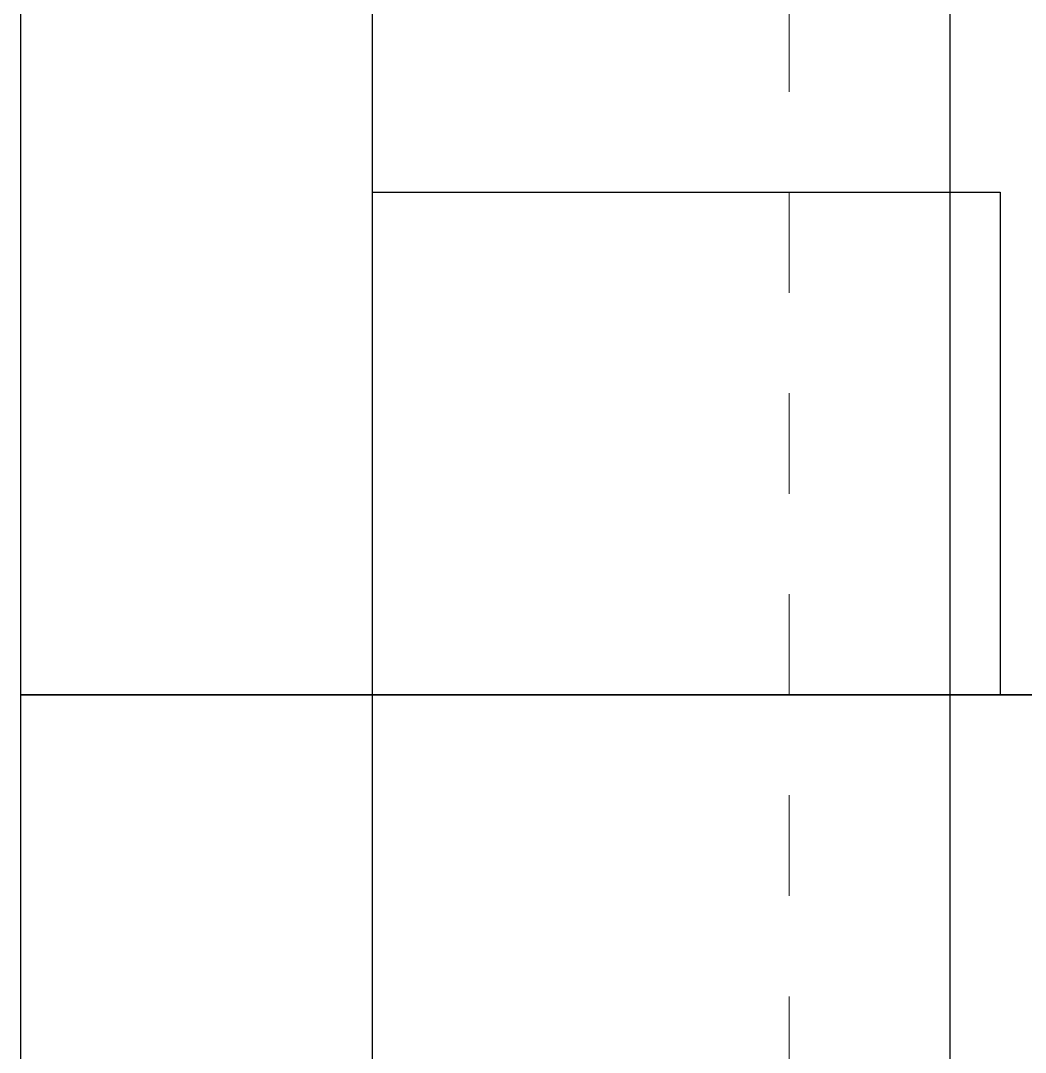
# Model space of a CAD drawing. Header units: inches. Extents: x -91.9 to -8.9, y 167.2 to 248.9.
# Drawn here: x -66.57 to -65.57, y 197.788 to 198.814 of the extents above; entities that cross this region are included whole.
import ezdxf

# ---------------------------------------------------------------- set-up
doc = ezdxf.new("R2010")
doc.units = ezdxf.units.IN
doc.header["$MEASUREMENT"] = 0
doc.linetypes.add('DASHED2', pattern=[0.375, 0.25, -0.125])
doc.linetypes.add('HIDDEN', pattern=[0.375, 0.25, -0.125])
doc.layers.add('A2 Hatch', color=8, linetype='Continuous', lineweight=9)

msp = doc.modelspace()

# ---------------------------------------------------------------- linework, layer by layer
at = {"color": 1}
for p, q in [((-66.2204, 210.6437), (-66.2204, 198.1437)), ((-65.6454, 210.6437), (-65.6454, 198.1437)), ((-66.5704, 210.1437), (-66.5704, 198.1437)), ((-66.2204, 198.6437), (-65.5954, 198.6437)), ((-66.2204, 198.6437), (-65.5954, 198.6437)), ((-66.2204, 198.6437), (-65.5954, 198.6437)), ((-66.2204, 198.6437), (-65.5954, 198.6437)), ((-66.2204, 198.6437), (-65.5954, 198.6437)), ((-66.2204, 198.6437), (-65.5954, 198.6437)), ((-66.2204, 198.6437), (-65.5954, 198.6437)), ((-66.2204, 198.6437), (-65.5954, 198.6437)), ((-66.2204, 198.6437), (-65.5954, 198.6437)), ((-66.2204, 198.6437), (-65.5954, 198.6437)), ((-66.2204, 198.6437), (-65.5954, 198.6437)), ((-66.2204, 198.6437), (-65.5954, 198.6437)), ((-66.2204, 198.6437), (-65.5954, 198.6437)), ((-66.2204, 198.6437), (-65.5954, 198.6437)), ((-66.2204, 198.6437), (-65.5954, 198.6437)), ((-66.2204, 198.6437), (-65.5954, 198.6437)), ((-66.2204, 198.6437), (-65.5954, 198.6437)), ((-66.2204, 198.6437), (-65.5954, 198.6437)), ((-66.2204, 198.6437), (-65.5954, 198.6437)), ((-66.2204, 198.6437), (-65.5954, 198.6437)), ((-66.2204, 198.6437), (-65.5954, 198.6437)), ((-66.2204, 198.6437), (-65.5954, 198.6437)), ((-66.2204, 198.6437), (-65.5954, 198.6437)), ((-66.2204, 198.6437), (-65.5954, 198.6437)), ((-66.2204, 198.6437), (-65.5954, 198.6437)), ((-66.2204, 198.6437), (-65.5954, 198.6437)), ((-66.2204, 198.6437), (-65.5954, 198.6437)), ((-66.2204, 198.6437), (-65.5954, 198.6437)), ((-66.2204, 198.6437), (-66.2204, 186.8734)), ((-66.2204, 198.6437), (-65.5954, 198.6437)), ((-66.2204, 198.6437), (-65.5954, 198.6437)), ((-66.2204, 198.6437), (-65.5954, 198.6437)), ((-66.2204, 198.6437), (-65.5954, 198.6437)), ((-66.2204, 198.6437), (-65.5954, 198.6437)), ((-66.2204, 198.6437), (-65.5954, 198.6437)), ((-66.2204, 198.6437), (-65.5954, 198.6437)), ((-66.2204, 198.6437), (-65.5954, 198.6437)), ((-66.2204, 198.6437), (-65.5954, 198.6437)), ((-66.2204, 198.6437), (-65.5954, 198.6437)), ((-66.2204, 198.6437), (-65.5954, 198.6437)), ((-66.2204, 198.6437), (-65.5954, 198.6437)), ((-66.2204, 198.6437), (-65.5954, 198.6437)), ((-66.2204, 198.6437), (-65.5954, 198.6437)), ((-66.2204, 198.6437), (-65.5954, 198.6437)), ((-66.2204, 198.6437), (-65.5954, 198.6437)), ((-66.2204, 198.6437), (-65.5954, 198.6437)), ((-66.2204, 198.6437), (-65.5954, 198.6437)), ((-66.2204, 198.6437), (-65.5954, 198.6437)), ((-66.2204, 198.6437), (-65.5954, 198.6437)), ((-66.2204, 198.6437), (-65.5954, 198.6437)), ((-66.2204, 198.6437), (-65.5954, 198.6437)), ((-66.2204, 198.6437), (-65.5954, 198.6437)), ((-66.2204, 198.6437), (-65.5954, 198.6437)), ((-66.2204, 198.6437), (-65.5954, 198.6437)), ((-66.2204, 198.6437), (-65.5954, 198.6437)), ((-66.2204, 198.6437), (-65.5954, 198.6437)), ((-66.2204, 198.6437), (-65.5954, 198.6437)), ((-66.2204, 198.6437), (-65.5954, 198.6437)), ((-66.2204, 198.6437), (-65.5954, 198.6437)), ((-66.2204, 198.6437), (-65.5954, 198.6437)), ((-66.2204, 198.6437), (-65.5954, 198.6437)), ((-66.2204, 198.6437), (-65.5954, 198.6437)), ((-66.2204, 198.6437), (-65.5954, 198.6437)), ((-66.2204, 198.6437), (-65.5954, 198.6437)), ((-66.2204, 198.6437), (-65.5954, 198.6437)), ((-65.6454, 198.6437), (-65.6454, 187.0684)), ((-65.5954, 198.6437), (-65.5954, 198.1437)), ((-65.5954, 198.6437), (-65.5954, 198.1437)), ((-65.5954, 198.6437), (-65.5954, 198.1437)), ((-65.5954, 198.6437), (-65.5954, 198.1437)), ((-65.5954, 198.6437), (-65.5954, 198.1437)), ((-65.5954, 198.6437), (-65.5954, 198.1437)), ((-65.5954, 198.6437), (-65.5954, 198.1437)), ((-65.5954, 198.6437), (-65.5954, 198.1437)), ((-65.5954, 198.6437), (-65.5954, 198.1437)), ((-65.5954, 198.6437), (-65.5954, 198.1437)), ((-65.5954, 198.6437), (-65.5954, 198.1437)), ((-65.5954, 198.6437), (-65.5954, 198.1437)), ((-65.5954, 198.6437), (-65.5954, 198.1437)), ((-65.5954, 198.6437), (-65.5954, 198.1437)), ((-65.5954, 198.6437), (-65.5954, 198.1437)), ((-65.5954, 198.6437), (-65.5954, 198.1437)), ((-65.5954, 198.6437), (-65.5954, 198.1437)), ((-65.5954, 198.6437), (-65.5954, 198.1437)), ((-65.5954, 198.6437), (-65.5954, 198.1437)), ((-65.5954, 198.6437), (-65.5954, 198.1437)), ((-65.5954, 198.6437), (-65.5954, 198.1437)), ((-65.5954, 198.6437), (-65.5954, 198.1437)), ((-65.5954, 198.6437), (-65.5954, 198.1437)), ((-65.5954, 198.6437), (-65.5954, 198.1437)), ((-65.5954, 198.6437), (-65.5954, 198.1437)), ((-65.5954, 198.6437), (-65.5954, 198.1437)), ((-65.5954, 198.6437), (-65.5954, 198.1437)), ((-65.5954, 198.6437), (-65.5954, 198.1437)), ((-65.5954, 198.6437), (-65.5954, 198.1437)), ((-65.5954, 198.6437), (-65.5954, 198.1437)), ((-65.5954, 198.6437), (-65.5954, 198.1437)), ((-65.5954, 198.6437), (-65.5954, 198.1437)), ((-65.5954, 198.6437), (-65.5954, 198.1437)), ((-65.5954, 198.6437), (-65.5954, 198.1437)), ((-65.5954, 198.6437), (-65.5954, 198.1437)), ((-65.5954, 198.6437), (-65.5954, 198.1437)), ((-65.5954, 198.6437), (-65.5954, 198.1437)), ((-65.5954, 198.6437), (-65.5954, 198.1437)), ((-65.5954, 198.6437), (-65.5954, 198.1437)), ((-65.5954, 198.6437), (-65.5954, 198.1437)), ((-65.5954, 198.6437), (-65.5954, 198.1437)), ((-65.5954, 198.6437), (-65.5954, 198.1437)), ((-65.5954, 198.6437), (-65.5954, 198.1437)), ((-65.5954, 198.6437), (-65.5954, 198.1437)), ((-65.5954, 198.6437), (-65.5954, 198.1437)), ((-65.5954, 198.6437), (-65.5954, 198.1437)), ((-65.5954, 198.6437), (-65.5954, 198.1437)), ((-65.5954, 198.6437), (-65.5954, 198.1437)), ((-65.5954, 198.6437), (-65.5954, 198.1437)), ((-65.5954, 198.6437), (-65.5954, 198.1437)), ((-65.5954, 198.6437), (-65.5954, 198.1437)), ((-65.5954, 198.6437), (-65.5954, 198.1437)), ((-65.5954, 198.6437), (-65.5954, 198.1437)), ((-65.5954, 198.6437), (-65.5954, 198.1437)), ((-65.5954, 198.6437), (-65.5954, 198.1437)), ((-65.5954, 198.6437), (-65.5954, 198.1437)), ((-65.5954, 198.6437), (-65.5954, 198.1437)), ((-65.5954, 198.6437), (-65.5954, 198.1437)), ((-65.5954, 198.6437), (-65.5954, 198.1437)), ((-65.5954, 198.6437), (-65.5954, 198.1437)), ((-65.5954, 198.6437), (-65.5954, 198.1437)), ((-65.5954, 198.6437), (-65.5954, 198.1437)), ((-65.5954, 198.6437), (-65.5954, 198.1437)), ((-65.5954, 198.6437), (-65.5954, 198.1437)), ((-66.5704, 198.1437), (-64.5704, 198.1437)), ((-66.5704, 198.1437), (-65.0204, 198.1437)), ((-66.5704, 198.1437), (-64.5704, 198.1437)), ((-66.5704, 198.1437), (-64.5704, 198.1437)), ((-66.5704, 198.1437), (-65.0204, 198.1437)), ((-66.5704, 198.1437), (-64.5704, 198.1437)), ((-66.5704, 198.1437), (-64.5704, 198.1437)), ((-66.5704, 198.1437), (-64.5704, 198.1437)), ((-66.5704, 198.1437), (-65.0204, 198.1437)), ((-66.5704, 198.1437), (-64.5704, 198.1437)), ((-66.5704, 198.1437), (-64.5704, 198.1437)), ((-66.5704, 198.1437), (-65.0204, 198.1437)), ((-66.5704, 198.1437), (-64.5704, 198.1437)), ((-66.5704, 198.1437), (-64.5704, 198.1437)), ((-66.5704, 198.1437), (-64.5704, 198.1437)), ((-66.5704, 198.1437), (-65.0204, 198.1437)), ((-66.5704, 198.1437), (-64.5704, 198.1437)), ((-66.5704, 198.1437), (-64.5704, 198.1437)), ((-66.5704, 198.1437), (-65.0204, 198.1437)), ((-66.5704, 198.1437), (-64.5704, 198.1437)), ((-66.5704, 198.1437), (-64.5704, 198.1437)), ((-66.5704, 198.1437), (-64.5704, 198.1437)), ((-66.5704, 198.1437), (-65.0204, 198.1437)), ((-66.5704, 198.1437), (-64.5704, 198.1437)), ((-66.5704, 198.1437), (-64.5704, 198.1437)), ((-66.5704, 198.1437), (-65.0204, 198.1437)), ((-66.5704, 198.1437), (-64.5704, 198.1437)), ((-66.5704, 198.1437), (-64.5704, 198.1437)), ((-66.5704, 198.1437), (-64.5704, 198.1437)), ((-66.5704, 198.1437), (-65.0204, 198.1437)), ((-66.5704, 198.1437), (-64.5704, 198.1437)), ((-66.5704, 198.1437), (-64.5704, 198.1437)), ((-66.5704, 198.1437), (-65.0204, 198.1437)), ((-66.5704, 198.1437), (-64.5704, 198.1437)), ((-66.5704, 198.1437), (-64.5704, 198.1437)), ((-66.5704, 198.1437), (-64.5704, 198.1437)), ((-66.5704, 198.1437), (-65.0204, 198.1437)), ((-66.5704, 198.1437), (-64.5704, 198.1437)), ((-66.5704, 198.1437), (-64.5704, 198.1437)), ((-66.5704, 198.1437), (-65.0204, 198.1437)), ((-66.5704, 198.1437), (-64.5704, 198.1437)), ((-66.5704, 198.1437), (-64.5704, 198.1437)), ((-66.5704, 198.1437), (-64.5704, 198.1437)), ((-66.5704, 198.1437), (-65.0204, 198.1437)), ((-66.5704, 198.1437), (-64.5704, 198.1437)), ((-66.5704, 198.1437), (-64.5704, 198.1437)), ((-66.5704, 198.1437), (-65.0204, 198.1437)), ((-66.5704, 198.1437), (-64.5704, 198.1437)), ((-66.5704, 198.1437), (-64.5704, 198.1437)), ((-66.5704, 198.1437), (-64.5704, 198.1437)), ((-66.5704, 198.1437), (-65.0204, 198.1437)), ((-66.5704, 198.1437), (-64.5704, 198.1437)), ((-66.5704, 198.1437), (-64.5704, 198.1437)), ((-66.5704, 198.1437), (-65.0204, 198.1437)), ((-66.5704, 198.1437), (-64.5704, 198.1437)), ((-66.5704, 198.1437), (-64.5704, 198.1437)), ((-66.5704, 198.1437), (-64.5704, 198.1437)), ((-66.5704, 198.1437), (-65.0204, 198.1437)), ((-66.5704, 198.1437), (-64.5704, 198.1437)), ((-66.5704, 198.1437), (-64.5704, 198.1437)), ((-66.5704, 198.1437), (-65.0204, 198.1437)), ((-66.5704, 198.1437), (-64.5704, 198.1437)), ((-66.5704, 198.1437), (-64.5704, 198.1437)), ((-66.5704, 198.1437), (-64.5704, 198.1437)), ((-66.5704, 198.1437), (-65.0204, 198.1437)), ((-66.5704, 198.1437), (-64.5704, 198.1437)), ((-66.5704, 198.1437), (-64.5704, 198.1437)), ((-66.5704, 198.1437), (-65.0204, 198.1437)), ((-66.5704, 198.1437), (-64.5704, 198.1437)), ((-66.5704, 198.1437), (-64.5704, 198.1437)), ((-66.5704, 198.1437), (-64.5704, 198.1437)), ((-66.5704, 198.1437), (-65.0204, 198.1437)), ((-66.5704, 198.1437), (-64.5704, 198.1437)), ((-66.5704, 198.1437), (-64.5704, 198.1437)), ((-66.5704, 198.1437), (-65.0204, 198.1437)), ((-66.5704, 198.1437), (-64.5704, 198.1437)), ((-66.5704, 198.1437), (-64.5704, 198.1437)), ((-66.5704, 198.1437), (-64.5704, 198.1437)), ((-66.5704, 198.1437), (-65.0204, 198.1437)), ((-66.5704, 198.1437), (-64.5704, 198.1437)), ((-66.5704, 198.1437), (-64.5704, 198.1437)), ((-66.5704, 198.1437), (-65.0204, 198.1437)), ((-66.5704, 198.1437), (-64.5704, 198.1437)), ((-66.5704, 198.1437), (-64.5704, 198.1437)), ((-66.5704, 198.1437), (-64.5704, 198.1437)), ((-66.5704, 198.1437), (-65.0204, 198.1437)), ((-66.5704, 198.1437), (-64.5704, 198.1437)), ((-66.5704, 198.1437), (-64.5704, 198.1437)), ((-66.5704, 198.1437), (-65.0204, 198.1437)), ((-66.5704, 198.1437), (-64.5704, 198.1437)), ((-66.5704, 198.1437), (-64.5704, 198.1437)), ((-66.5704, 198.1437), (-64.5704, 198.1437)), ((-66.5704, 198.1437), (-65.0204, 198.1437)), ((-66.5704, 198.1437), (-64.5704, 198.1437)), ((-66.5704, 198.1437), (-64.5704, 198.1437)), ((-66.5704, 198.1437), (-66.5704, 186.7547)), ((-66.5704, 198.1437), (-65.0204, 198.1437)), ((-66.5704, 198.1437), (-64.5704, 198.1437)), ((-66.5704, 198.1437), (-64.5704, 198.1437)), ((-66.5704, 198.1437), (-64.5704, 198.1437)), ((-66.5704, 198.1437), (-65.0204, 198.1437)), ((-66.5704, 198.1437), (-64.5704, 198.1437)), ((-66.5704, 198.1437), (-64.5704, 198.1437)), ((-66.5704, 198.1437), (-65.0204, 198.1437)), ((-66.5704, 198.1437), (-64.5704, 198.1437)), ((-66.5704, 198.1437), (-64.5704, 198.1437)), ((-66.5704, 198.1437), (-64.5704, 198.1437)), ((-66.5704, 198.1437), (-65.0204, 198.1437)), ((-66.5704, 198.1437), (-64.5704, 198.1437)), ((-66.5704, 198.1437), (-64.5704, 198.1437)), ((-66.5704, 198.1437), (-65.0204, 198.1437)), ((-66.5704, 198.1437), (-64.5704, 198.1437)), ((-66.5704, 198.1437), (-64.5704, 198.1437)), ((-66.5704, 198.1437), (-64.5704, 198.1437)), ((-66.5704, 198.1437), (-65.0204, 198.1437)), ((-66.5704, 198.1437), (-64.5704, 198.1437)), ((-66.5704, 198.1437), (-64.5704, 198.1437)), ((-66.5704, 198.1437), (-65.0204, 198.1437)), ((-66.5704, 198.1437), (-64.5704, 198.1437)), ((-66.5704, 198.1437), (-64.5704, 198.1437)), ((-66.5704, 198.1437), (-64.5704, 198.1437)), ((-66.5704, 198.1437), (-65.0204, 198.1437)), ((-66.5704, 198.1437), (-64.5704, 198.1437)), ((-66.5704, 198.1437), (-64.5704, 198.1437)), ((-66.5704, 198.1437), (-65.0204, 198.1437)), ((-66.5704, 198.1437), (-64.5704, 198.1437)), ((-66.5704, 198.1437), (-64.5704, 198.1437)), ((-66.5704, 198.1437), (-64.5704, 198.1437)), ((-66.5704, 198.1437), (-65.0204, 198.1437)), ((-66.5704, 198.1437), (-64.5704, 198.1437)), ((-66.5704, 198.1437), (-64.5704, 198.1437)), ((-66.5704, 198.1437), (-65.0204, 198.1437)), ((-66.5704, 198.1437), (-64.5704, 198.1437)), ((-66.5704, 198.1437), (-64.5704, 198.1437)), ((-66.5704, 198.1437), (-64.5704, 198.1437)), ((-66.5704, 198.1437), (-65.0204, 198.1437)), ((-66.5704, 198.1437), (-64.5704, 198.1437)), ((-66.5704, 198.1437), (-64.5704, 198.1437)), ((-66.5704, 198.1437), (-65.0204, 198.1437)), ((-66.5704, 198.1437), (-64.5704, 198.1437)), ((-66.5704, 198.1437), (-64.5704, 198.1437)), ((-66.5704, 198.1437), (-64.5704, 198.1437)), ((-66.5704, 198.1437), (-65.0204, 198.1437)), ((-66.5704, 198.1437), (-64.5704, 198.1437)), ((-66.5704, 198.1437), (-64.5704, 198.1437)), ((-66.5704, 198.1437), (-65.0204, 198.1437)), ((-66.5704, 198.1437), (-64.5704, 198.1437)), ((-66.5704, 198.1437), (-64.5704, 198.1437)), ((-66.5704, 198.1437), (-64.5704, 198.1437)), ((-66.5704, 198.1437), (-65.0204, 198.1437)), ((-66.5704, 198.1437), (-64.5704, 198.1437)), ((-66.5704, 198.1437), (-64.5704, 198.1437)), ((-66.5704, 198.1437), (-65.0204, 198.1437)), ((-66.5704, 198.1437), (-64.5704, 198.1437)), ((-66.5704, 198.1437), (-64.5704, 198.1437)), ((-66.5704, 198.1437), (-64.5704, 198.1437)), ((-66.5704, 198.1437), (-65.0204, 198.1437)), ((-66.5704, 198.1437), (-64.5704, 198.1437)), ((-66.5704, 198.1437), (-64.5704, 198.1437)), ((-66.5704, 198.1437), (-65.0204, 198.1437)), ((-66.5704, 198.1437), (-64.5704, 198.1437)), ((-66.5704, 198.1437), (-64.5704, 198.1437)), ((-66.5704, 198.1437), (-64.5704, 198.1437)), ((-66.5704, 198.1437), (-65.0204, 198.1437)), ((-66.5704, 198.1437), (-64.5704, 198.1437)), ((-66.5704, 198.1437), (-64.5704, 198.1437)), ((-66.5704, 198.1437), (-65.0204, 198.1437)), ((-66.5704, 198.1437), (-64.5704, 198.1437)), ((-66.5704, 198.1437), (-64.5704, 198.1437)), ((-66.5704, 198.1437), (-64.5704, 198.1437)), ((-66.5704, 198.1437), (-65.0204, 198.1437)), ((-66.5704, 198.1437), (-64.5704, 198.1437)), ((-66.5704, 198.1437), (-64.5704, 198.1437)), ((-66.5704, 198.1437), (-65.0204, 198.1437)), ((-66.5704, 198.1437), (-64.5704, 198.1437)), ((-66.5704, 198.1437), (-64.5704, 198.1437)), ((-66.5704, 198.1437), (-64.5704, 198.1437)), ((-66.5704, 198.1437), (-65.0204, 198.1437)), ((-66.5704, 198.1437), (-64.5704, 198.1437)), ((-66.5704, 198.1437), (-64.5704, 198.1437)), ((-66.5704, 198.1437), (-65.0204, 198.1437)), ((-66.5704, 198.1437), (-64.5704, 198.1437)), ((-66.5704, 198.1437), (-64.5704, 198.1437)), ((-66.5704, 198.1437), (-64.5704, 198.1437)), ((-66.5704, 198.1437), (-65.0204, 198.1437)), ((-66.5704, 198.1437), (-64.5704, 198.1437)), ((-66.5704, 198.1437), (-64.5704, 198.1437)), ((-66.5704, 198.1437), (-65.0204, 198.1437)), ((-66.5704, 198.1437), (-64.5704, 198.1437)), ((-66.5704, 198.1437), (-64.5704, 198.1437)), ((-66.5704, 198.1437), (-64.5704, 198.1437)), ((-66.5704, 198.1437), (-65.0204, 198.1437)), ((-66.5704, 198.1437), (-64.5704, 198.1437)), ((-66.5704, 198.1437), (-64.5704, 198.1437)), ((-66.5704, 198.1437), (-65.0204, 198.1437)), ((-66.5704, 198.1437), (-64.5704, 198.1437)), ((-66.5704, 198.1437), (-64.5704, 198.1437)), ((-66.5704, 198.1437), (-64.5704, 198.1437)), ((-66.5704, 198.1437), (-65.0204, 198.1437)), ((-66.5704, 198.1437), (-64.5704, 198.1437)), ((-66.5704, 198.1437), (-64.5704, 198.1437)), ((-66.5704, 198.1437), (-65.0204, 198.1437)), ((-66.5704, 198.1437), (-64.5704, 198.1437)), ((-66.5704, 198.1437), (-64.5704, 198.1437)), ((-66.5704, 198.1437), (-64.5704, 198.1437)), ((-66.5704, 198.1437), (-65.0204, 198.1437)), ((-66.5704, 198.1437), (-64.5704, 198.1437)), ((-66.5704, 198.1437), (-64.5704, 198.1437)), ((-66.5704, 198.1437), (-65.0204, 198.1437)), ((-66.5704, 198.1437), (-64.5704, 198.1437)), ((-66.5704, 198.1437), (-64.5704, 198.1437)), ((-66.5704, 198.1437), (-64.5704, 198.1437)), ((-66.5704, 198.1437), (-65.0204, 198.1437)), ((-66.5704, 198.1437), (-64.5704, 198.1437)), ((-66.5704, 198.1437), (-64.5704, 198.1437)), ((-66.5704, 198.1437), (-65.0204, 198.1437)), ((-66.5704, 198.1437), (-64.5704, 198.1437)), ((-66.5704, 198.1437), (-64.5704, 198.1437)), ((-66.5704, 198.1437), (-64.5704, 198.1437)), ((-66.5704, 198.1437), (-65.0204, 198.1437)), ((-66.5704, 198.1437), (-64.5704, 198.1437)), ((-66.5704, 198.1437), (-64.5704, 198.1437)), ((-66.5704, 198.1437), (-65.0204, 198.1437)), ((-66.5704, 198.1437), (-64.5704, 198.1437)), ((-66.5704, 198.1437), (-64.5704, 198.1437)), ((-65.1454, 198.1437), (-65.6454, 198.1437)), ((-65.1454, 198.1437), (-65.6454, 198.1437)), ((-65.1454, 198.1437), (-65.6454, 198.1437)), ((-65.1454, 198.1437), (-65.6454, 198.1437)), ((-65.1454, 198.1437), (-65.6454, 198.1437)), ((-65.1454, 198.1437), (-65.6454, 198.1437)), ((-65.1454, 198.1437), (-65.6454, 198.1437)), ((-65.1454, 198.1437), (-65.6454, 198.1437)), ((-65.1454, 198.1437), (-65.6454, 198.1437)), ((-65.1454, 198.1437), (-65.6454, 198.1437)), ((-65.1454, 198.1437), (-65.6454, 198.1437)), ((-65.1454, 198.1437), (-65.6454, 198.1437)), ((-65.1454, 198.1437), (-65.6454, 198.1437)), ((-65.1454, 198.1437), (-65.6454, 198.1437)), ((-65.1454, 198.1437), (-65.6454, 198.1437)), ((-65.1454, 198.1437), (-65.6454, 198.1437)), ((-65.1454, 198.1437), (-65.6454, 198.1437)), ((-65.1454, 198.1437), (-65.6454, 198.1437)), ((-65.1454, 198.1437), (-65.6454, 198.1437)), ((-65.1454, 198.1437), (-65.6454, 198.1437)), ((-65.1454, 198.1437), (-65.6454, 198.1437)), ((-65.1454, 198.1437), (-65.6454, 198.1437)), ((-65.1454, 198.1437), (-65.6454, 198.1437)), ((-65.1454, 198.1437), (-65.6454, 198.1437)), ((-65.1454, 198.1437), (-65.6454, 198.1437)), ((-65.1454, 198.1437), (-65.6454, 198.1437)), ((-65.1454, 198.1437), (-65.6454, 198.1437)), ((-65.1454, 198.1437), (-65.6454, 198.1437)), ((-65.1454, 198.1437), (-65.6454, 198.1437)), ((-65.1454, 198.1437), (-65.6454, 198.1437)), ((-65.1454, 198.1437), (-65.6454, 198.1437)), ((-65.1454, 198.1437), (-65.6454, 198.1437)), ((-65.1454, 198.1437), (-65.6454, 198.1437)), ((-65.1454, 198.1437), (-65.6454, 198.1437)), ((-65.1454, 198.1437), (-65.6454, 198.1437)), ((-65.1454, 198.1437), (-65.6454, 198.1437)), ((-65.1454, 198.1437), (-65.6454, 198.1437)), ((-65.1454, 198.1437), (-65.6454, 198.1437)), ((-65.1454, 198.1437), (-65.6454, 198.1437)), ((-65.1454, 198.1437), (-65.6454, 198.1437)), ((-65.1454, 198.1437), (-65.6454, 198.1437)), ((-65.1454, 198.1437), (-65.6454, 198.1437)), ((-65.1454, 198.1437), (-65.6454, 198.1437)), ((-65.1454, 198.1437), (-65.6454, 198.1437)), ((-65.1454, 198.1437), (-65.6454, 198.1437)), ((-65.1454, 198.1437), (-65.6454, 198.1437)), ((-65.1454, 198.1437), (-65.6454, 198.1437)), ((-65.1454, 198.1437), (-65.6454, 198.1437)), ((-65.1454, 198.1437), (-65.6454, 198.1437)), ((-65.1454, 198.1437), (-65.6454, 198.1437)), ((-65.1454, 198.1437), (-65.6454, 198.1437)), ((-65.1454, 198.1437), (-65.6454, 198.1437)), ((-65.1454, 198.1437), (-65.6454, 198.1437)), ((-65.1454, 198.1437), (-65.6454, 198.1437)), ((-65.1454, 198.1437), (-65.6454, 198.1437)), ((-65.1454, 198.1437), (-65.6454, 198.1437)), ((-65.1454, 198.1437), (-65.6454, 198.1437)), ((-65.1454, 198.1437), (-65.6454, 198.1437)), ((-65.1454, 198.1437), (-65.6454, 198.1437)), ((-65.1454, 198.1437), (-65.6454, 198.1437)), ((-65.1454, 198.1437), (-65.6454, 198.1437)), ((-65.1454, 198.1437), (-65.6454, 198.1437)), ((-65.1454, 198.1437), (-65.6454, 198.1437)), ((-65.1454, 198.1437), (-65.6454, 198.1437))]:
    msp.add_line(p, q, dxfattribs=at)
at = {"color": 1, "linetype": 'HIDDEN', "ltscale": 0.02}
for p, q in [((-66.2204, 198.6437), (-65.5954, 198.6437)), ((-66.2204, 198.6437), (-65.5954, 198.6437)), ((-66.2204, 198.6437), (-65.5954, 198.6437)), ((-66.2204, 198.6437), (-65.5954, 198.6437)), ((-66.2204, 198.6437), (-65.5954, 198.6437)), ((-66.2204, 198.6437), (-65.5954, 198.6437)), ((-66.2204, 198.6437), (-65.5954, 198.6437)), ((-66.2204, 198.6437), (-65.5954, 198.6437)), ((-66.2204, 198.6437), (-65.5954, 198.6437)), ((-66.2204, 198.6437), (-65.5954, 198.6437)), ((-66.2204, 198.6437), (-65.5954, 198.6437)), ((-66.2204, 198.6437), (-65.5954, 198.6437)), ((-66.2204, 198.6437), (-65.5954, 198.6437)), ((-66.2204, 198.6437), (-65.5954, 198.6437)), ((-66.2204, 198.6437), (-65.5954, 198.6437)), ((-66.2204, 198.6437), (-65.5954, 198.6437)), ((-66.2204, 198.6437), (-65.5954, 198.6437)), ((-66.2204, 198.6437), (-65.5954, 198.6437)), ((-66.2204, 198.6437), (-65.5954, 198.6437)), ((-66.2204, 198.6437), (-65.5954, 198.6437)), ((-66.2204, 198.6437), (-65.5954, 198.6437)), ((-66.2204, 198.6437), (-65.5954, 198.6437)), ((-66.2204, 198.6437), (-65.5954, 198.6437)), ((-66.2204, 198.6437), (-65.5954, 198.6437)), ((-66.2204, 198.6437), (-65.5954, 198.6437)), ((-66.2204, 198.6437), (-65.5954, 198.6437)), ((-66.2204, 198.6437), (-65.5954, 198.6437)), ((-66.2204, 198.6437), (-65.5954, 198.6437)), ((-66.2204, 198.6437), (-65.5954, 198.6437)), ((-66.2204, 198.6437), (-65.5954, 198.6437)), ((-66.2204, 198.6437), (-65.5954, 198.6437)), ((-66.2204, 198.6437), (-65.5954, 198.6437)), ((-66.2204, 198.6437), (-65.5954, 198.6437)), ((-66.2204, 198.6437), (-65.5954, 198.6437)), ((-66.2204, 198.6437), (-65.5954, 198.6437)), ((-66.2204, 198.6437), (-65.5954, 198.6437)), ((-66.2204, 198.6437), (-65.5954, 198.6437)), ((-66.2204, 198.6437), (-65.5954, 198.6437)), ((-66.2204, 198.6437), (-65.5954, 198.6437)), ((-66.2204, 198.6437), (-65.5954, 198.6437)), ((-66.2204, 198.6437), (-65.5954, 198.6437)), ((-66.2204, 198.6437), (-65.5954, 198.6437)), ((-66.2204, 198.6437), (-65.5954, 198.6437)), ((-66.2204, 198.6437), (-65.5954, 198.6437)), ((-66.2204, 198.6437), (-65.5954, 198.6437)), ((-66.2204, 198.6437), (-65.5954, 198.6437)), ((-66.2204, 198.6437), (-65.5954, 198.6437)), ((-66.2204, 198.6437), (-65.5954, 198.6437)), ((-66.2204, 198.6437), (-65.5954, 198.6437)), ((-66.2204, 198.6437), (-65.5954, 198.6437)), ((-66.2204, 198.6437), (-65.5954, 198.6437)), ((-66.2204, 198.6437), (-65.5954, 198.6437)), ((-66.2204, 198.6437), (-65.5954, 198.6437)), ((-66.2204, 198.6437), (-65.5954, 198.6437)), ((-66.2204, 198.6437), (-65.5954, 198.6437)), ((-66.2204, 198.6437), (-65.5954, 198.6437)), ((-66.2204, 198.6437), (-65.5954, 198.6437)), ((-66.2204, 198.6437), (-65.5954, 198.6437)), ((-66.2204, 198.6437), (-65.5954, 198.6437)), ((-66.2204, 198.6437), (-65.5954, 198.6437)), ((-66.2204, 198.6437), (-65.5954, 198.6437)), ((-66.2204, 198.6437), (-65.5954, 198.6437)), ((-66.2204, 198.6437), (-65.5954, 198.6437)), ((-66.2204, 198.6437), (-65.5954, 198.6437)), ((-66.2204, 198.6437), (-65.5954, 198.6437)), ((-66.2204, 198.6437), (-65.5954, 198.6437)), ((-66.2204, 198.6437), (-65.5954, 198.6437)), ((-66.2204, 198.6437), (-65.5954, 198.6437)), ((-66.2204, 198.6437), (-65.5954, 198.6437)), ((-66.2204, 198.6437), (-65.5954, 198.6437)), ((-66.2204, 198.6437), (-65.5954, 198.6437)), ((-66.2204, 198.6437), (-65.5954, 198.6437)), ((-66.2204, 198.6437), (-65.5954, 198.6437)), ((-66.2204, 198.6437), (-65.5954, 198.6437)), ((-66.2204, 198.6437), (-65.5954, 198.6437)), ((-66.2204, 198.6437), (-65.5954, 198.6437)), ((-66.2204, 198.6437), (-65.5954, 198.6437)), ((-66.2204, 198.6437), (-65.5954, 198.6437)), ((-66.2204, 198.6437), (-65.5954, 198.6437)), ((-66.2204, 198.6437), (-65.5954, 198.6437)), ((-66.2204, 198.6437), (-65.5954, 198.6437)), ((-66.2204, 198.6437), (-65.5954, 198.6437)), ((-66.2204, 198.6437), (-65.5954, 198.6437)), ((-66.2204, 198.6437), (-65.5954, 198.6437)), ((-66.2204, 198.6437), (-65.5954, 198.6437)), ((-66.2204, 198.6437), (-65.5954, 198.6437)), ((-66.2204, 198.6437), (-65.5954, 198.6437)), ((-66.2204, 198.6437), (-65.5954, 198.6437)), ((-66.2204, 198.6437), (-65.5954, 198.6437)), ((-66.2204, 198.6437), (-65.5954, 198.6437)), ((-66.2204, 198.6437), (-65.5954, 198.6437)), ((-66.2204, 198.6437), (-65.5954, 198.6437)), ((-66.2204, 198.6437), (-65.5954, 198.6437)), ((-66.2204, 198.6437), (-65.5954, 198.6437)), ((-66.2204, 198.6437), (-65.5954, 198.6437)), ((-66.2204, 198.6437), (-65.5954, 198.6437)), ((-66.2204, 198.6437), (-65.5954, 198.6437)), ((-66.2204, 198.6437), (-65.5954, 198.6437)), ((-66.2204, 198.6437), (-65.5954, 198.6437)), ((-66.2204, 198.6437), (-65.5954, 198.6437)), ((-66.2204, 198.6437), (-65.5954, 198.6437)), ((-66.2204, 198.6437), (-65.5954, 198.6437)), ((-66.2204, 198.6437), (-65.5954, 198.6437)), ((-66.2204, 198.6437), (-65.5954, 198.6437)), ((-66.2204, 198.6437), (-65.5954, 198.6437)), ((-66.2204, 198.6437), (-65.5954, 198.6437)), ((-66.2204, 198.6437), (-65.5954, 198.6437)), ((-66.2204, 198.6437), (-65.5954, 198.6437)), ((-66.2204, 198.6437), (-65.5954, 198.6437)), ((-66.2204, 198.6437), (-65.5954, 198.6437)), ((-66.2204, 198.6437), (-65.5954, 198.6437)), ((-66.2204, 198.6437), (-65.5954, 198.6437)), ((-66.2204, 198.6437), (-65.5954, 198.6437)), ((-66.2204, 198.6437), (-65.5954, 198.6437)), ((-66.2204, 198.6437), (-65.5954, 198.6437)), ((-66.2204, 198.6437), (-65.5954, 198.6437)), ((-66.2204, 198.6437), (-65.5954, 198.6437)), ((-66.2204, 198.6437), (-65.5954, 198.6437)), ((-66.2204, 198.6437), (-65.5954, 198.6437)), ((-66.2204, 198.6437), (-65.5954, 198.6437)), ((-66.2204, 198.6437), (-65.5954, 198.6437)), ((-66.2204, 198.6437), (-65.5954, 198.6437)), ((-66.2204, 198.6437), (-65.5954, 198.6437)), ((-66.2204, 198.6437), (-65.5954, 198.6437)), ((-66.2204, 198.6437), (-65.5954, 198.6437)), ((-66.2204, 198.6437), (-65.5954, 198.6437)), ((-66.2204, 198.6437), (-65.5954, 198.6437)), ((-66.2204, 198.6437), (-65.5954, 198.6437)), ((-66.2204, 198.6437), (-65.5954, 198.6437)), ((-66.2204, 198.6437), (-65.5954, 198.6437)), ((-66.2204, 198.6437), (-65.5954, 198.6437)), ((-66.2204, 198.6437), (-65.5954, 198.6437)), ((-66.2204, 198.6437), (-65.5954, 198.6437)), ((-66.2204, 198.6437), (-65.5954, 198.6437)), ((-66.2204, 198.6437), (-65.5954, 198.6437)), ((-66.2204, 198.6437), (-65.5954, 198.6437)), ((-66.2204, 198.6437), (-65.5954, 198.6437)), ((-66.2204, 198.6437), (-65.5954, 198.6437)), ((-66.2204, 198.6437), (-65.5954, 198.6437)), ((-66.2204, 198.6437), (-65.5954, 198.6437)), ((-66.2204, 198.6437), (-65.5954, 198.6437)), ((-66.2204, 198.6437), (-65.5954, 198.6437)), ((-66.2204, 198.6437), (-65.5954, 198.6437)), ((-66.2204, 198.6437), (-65.5954, 198.6437)), ((-66.2204, 198.6437), (-65.5954, 198.6437)), ((-66.2204, 198.6437), (-65.5954, 198.6437)), ((-66.2204, 198.6437), (-65.5954, 198.6437)), ((-66.2204, 198.6437), (-65.5954, 198.6437)), ((-66.2204, 198.6437), (-65.5954, 198.6437)), ((-66.2204, 198.6437), (-65.5954, 198.6437)), ((-66.2204, 198.6437), (-65.5954, 198.6437)), ((-66.2204, 198.6437), (-65.5954, 198.6437)), ((-66.2204, 198.6437), (-65.5954, 198.6437)), ((-66.2204, 198.6437), (-65.5954, 198.6437)), ((-66.2204, 198.6437), (-65.5954, 198.6437)), ((-66.2204, 198.6437), (-65.5954, 198.6437)), ((-66.2204, 198.6437), (-65.5954, 198.6437)), ((-66.2204, 198.6437), (-65.5954, 198.6437)), ((-66.2204, 198.6437), (-65.5954, 198.6437)), ((-66.2204, 198.6437), (-65.5954, 198.6437)), ((-65.5954, 198.6437), (-65.5954, 198.1437)), ((-65.5954, 198.6437), (-65.5954, 198.1437)), ((-65.5954, 198.6437), (-65.5954, 198.1437)), ((-65.5954, 198.6437), (-65.5954, 198.1437)), ((-65.5954, 198.6437), (-65.5954, 198.1437)), ((-65.5954, 198.6437), (-65.5954, 198.1437)), ((-65.5954, 198.6437), (-65.5954, 198.1437)), ((-65.5954, 198.6437), (-65.5954, 198.1437)), ((-65.5954, 198.6437), (-65.5954, 198.1437)), ((-65.5954, 198.6437), (-65.5954, 198.1437)), ((-65.5954, 198.6437), (-65.5954, 198.1437)), ((-65.5954, 198.6437), (-65.5954, 198.1437)), ((-65.5954, 198.6437), (-65.5954, 198.1437)), ((-65.5954, 198.6437), (-65.5954, 198.1437)), ((-65.5954, 198.6437), (-65.5954, 198.1437)), ((-65.5954, 198.6437), (-65.5954, 198.1437)), ((-65.5954, 198.6437), (-65.5954, 198.1437)), ((-65.5954, 198.6437), (-65.5954, 198.1437)), ((-65.5954, 198.6437), (-65.5954, 198.1437)), ((-65.5954, 198.6437), (-65.5954, 198.1437)), ((-65.5954, 198.6437), (-65.5954, 198.1437)), ((-65.5954, 198.6437), (-65.5954, 198.1437)), ((-65.5954, 198.6437), (-65.5954, 198.1437)), ((-65.5954, 198.6437), (-65.5954, 198.1437)), ((-65.5954, 198.6437), (-65.5954, 198.1437)), ((-65.5954, 198.6437), (-65.5954, 198.1437)), ((-65.5954, 198.6437), (-65.5954, 198.1437)), ((-65.5954, 198.6437), (-65.5954, 198.1437)), ((-65.5954, 198.6437), (-65.5954, 198.1437)), ((-65.5954, 198.6437), (-65.5954, 198.1437)), ((-65.5954, 198.6437), (-65.5954, 198.1437)), ((-65.5954, 198.6437), (-65.5954, 198.1437)), ((-65.5954, 198.6437), (-65.5954, 198.1437)), ((-65.5954, 198.6437), (-65.5954, 198.1437)), ((-65.5954, 198.6437), (-65.5954, 198.1437)), ((-65.5954, 198.6437), (-65.5954, 198.1437)), ((-65.5954, 198.6437), (-65.5954, 198.1437)), ((-65.5954, 198.6437), (-65.5954, 198.1437)), ((-65.5954, 198.6437), (-65.5954, 198.1437)), ((-65.5954, 198.6437), (-65.5954, 198.1437)), ((-65.5954, 198.6437), (-65.5954, 198.1437)), ((-65.5954, 198.6437), (-65.5954, 198.1437)), ((-65.5954, 198.6437), (-65.5954, 198.1437)), ((-65.5954, 198.6437), (-65.5954, 198.1437)), ((-65.5954, 198.6437), (-65.5954, 198.1437)), ((-65.5954, 198.6437), (-65.5954, 198.1437)), ((-65.5954, 198.6437), (-65.5954, 198.1437)), ((-65.5954, 198.6437), (-65.5954, 198.1437)), ((-65.5954, 198.6437), (-65.5954, 198.1437)), ((-65.5954, 198.6437), (-65.5954, 198.1437)), ((-65.5954, 198.6437), (-65.5954, 198.1437)), ((-65.5954, 198.6437), (-65.5954, 198.1437)), ((-65.5954, 198.6437), (-65.5954, 198.1437)), ((-65.5954, 198.6437), (-65.5954, 198.1437)), ((-65.5954, 198.6437), (-65.5954, 198.1437)), ((-65.5954, 198.6437), (-65.5954, 198.1437)), ((-65.5954, 198.6437), (-65.5954, 198.1437)), ((-65.5954, 198.6437), (-65.5954, 198.1437)), ((-65.5954, 198.6437), (-65.5954, 198.1437)), ((-65.5954, 198.6437), (-65.5954, 198.1437)), ((-65.5954, 198.6437), (-65.5954, 198.1437)), ((-65.5954, 198.6437), (-65.5954, 198.1437)), ((-65.5954, 198.6437), (-65.5954, 198.1437)), ((-65.5954, 198.6437), (-65.5954, 198.1437)), ((-65.5954, 198.6437), (-65.5954, 198.1437)), ((-65.5954, 198.6437), (-65.5954, 198.1437)), ((-65.5954, 198.6437), (-65.5954, 198.1437)), ((-65.5954, 198.6437), (-65.5954, 198.1437)), ((-65.5954, 198.6437), (-65.5954, 198.1437)), ((-65.5954, 198.6437), (-65.5954, 198.1437)), ((-65.5954, 198.6437), (-65.5954, 198.1437)), ((-65.5954, 198.6437), (-65.5954, 198.1437)), ((-65.5954, 198.6437), (-65.5954, 198.1437)), ((-65.5954, 198.6437), (-65.5954, 198.1437)), ((-65.5954, 198.6437), (-65.5954, 198.1437)), ((-65.5954, 198.6437), (-65.5954, 198.1437)), ((-65.5954, 198.6437), (-65.5954, 198.1437)), ((-65.5954, 198.6437), (-65.5954, 198.1437)), ((-65.5954, 198.6437), (-65.5954, 198.1437)), ((-65.5954, 198.6437), (-65.5954, 198.1437)), ((-65.5954, 198.6437), (-65.5954, 198.1437)), ((-65.5954, 198.6437), (-65.5954, 198.1437)), ((-65.5954, 198.6437), (-65.5954, 198.1437)), ((-65.5954, 198.6437), (-65.5954, 198.1437)), ((-65.5954, 198.6437), (-65.5954, 198.1437)), ((-65.5954, 198.6437), (-65.5954, 198.1437)), ((-65.5954, 198.6437), (-65.5954, 198.1437)), ((-65.5954, 198.6437), (-65.5954, 198.1437)), ((-65.5954, 198.6437), (-65.5954, 198.1437)), ((-65.5954, 198.6437), (-65.5954, 198.1437)), ((-65.5954, 198.6437), (-65.5954, 198.1437)), ((-65.5954, 198.6437), (-65.5954, 198.1437)), ((-65.5954, 198.6437), (-65.5954, 198.1437)), ((-65.5954, 198.6437), (-65.5954, 198.1437)), ((-65.5954, 198.6437), (-65.5954, 198.1437)), ((-65.5954, 198.6437), (-65.5954, 198.1437)), ((-65.5954, 198.6437), (-65.5954, 198.1437)), ((-65.5954, 198.6437), (-65.5954, 198.1437)), ((-65.5954, 198.6437), (-65.5954, 198.1437)), ((-65.5954, 198.6437), (-65.5954, 198.1437)), ((-65.5954, 198.6437), (-65.5954, 198.1437)), ((-65.5954, 198.6437), (-65.5954, 198.1437)), ((-65.5954, 198.6437), (-65.5954, 198.1437)), ((-65.5954, 198.6437), (-65.5954, 198.1437)), ((-65.5954, 198.6437), (-65.5954, 198.1437)), ((-65.5954, 198.6437), (-65.5954, 198.1437)), ((-65.5954, 198.6437), (-65.5954, 198.1437)), ((-65.5954, 198.6437), (-65.5954, 198.1437)), ((-65.5954, 198.6437), (-65.5954, 198.1437)), ((-65.5954, 198.6437), (-65.5954, 198.1437)), ((-65.5954, 198.6437), (-65.5954, 198.1437)), ((-65.5954, 198.6437), (-65.5954, 198.1437)), ((-65.5954, 198.6437), (-65.5954, 198.1437)), ((-65.5954, 198.6437), (-65.5954, 198.1437)), ((-65.5954, 198.6437), (-65.5954, 198.1437)), ((-65.5954, 198.6437), (-65.5954, 198.1437)), ((-65.5954, 198.6437), (-65.5954, 198.1437)), ((-65.5954, 198.6437), (-65.5954, 198.1437)), ((-65.5954, 198.6437), (-65.5954, 198.1437)), ((-65.5954, 198.6437), (-65.5954, 198.1437)), ((-65.5954, 198.6437), (-65.5954, 198.1437)), ((-65.5954, 198.6437), (-65.5954, 198.1437)), ((-65.5954, 198.6437), (-65.5954, 198.1437)), ((-65.5954, 198.6437), (-65.5954, 198.1437)), ((-65.5954, 198.6437), (-65.5954, 198.1437)), ((-65.5954, 198.6437), (-65.5954, 198.1437)), ((-65.5954, 198.6437), (-65.5954, 198.1437)), ((-65.5954, 198.6437), (-65.5954, 198.1437)), ((-65.5954, 198.6437), (-65.5954, 198.1437)), ((-65.5954, 198.6437), (-65.5954, 198.1437)), ((-65.5954, 198.6437), (-65.5954, 198.1437)), ((-65.5954, 198.6437), (-65.5954, 198.1437)), ((-65.5954, 198.6437), (-65.5954, 198.1437)), ((-65.5954, 198.6437), (-65.5954, 198.1437)), ((-65.5954, 198.6437), (-65.5954, 198.1437)), ((-65.5954, 198.6437), (-65.5954, 198.1437)), ((-65.5954, 198.6437), (-65.5954, 198.1437)), ((-65.5954, 198.6437), (-65.5954, 198.1437)), ((-65.5954, 198.6437), (-65.5954, 198.1437)), ((-65.5954, 198.6437), (-65.5954, 198.1437)), ((-65.5954, 198.6437), (-65.5954, 198.1437)), ((-65.5954, 198.6437), (-65.5954, 198.1437)), ((-65.5954, 198.6437), (-65.5954, 198.1437)), ((-65.5954, 198.6437), (-65.5954, 198.1437)), ((-65.5954, 198.6437), (-65.5954, 198.1437)), ((-65.5954, 198.6437), (-65.5954, 198.1437)), ((-65.5954, 198.6437), (-65.5954, 198.1437)), ((-65.5954, 198.6437), (-65.5954, 198.1437)), ((-65.5954, 198.6437), (-65.5954, 198.1437)), ((-65.5954, 198.6437), (-65.5954, 198.1437)), ((-65.5954, 198.6437), (-65.5954, 198.1437)), ((-65.5954, 198.6437), (-65.5954, 198.1437)), ((-65.5954, 198.6437), (-65.5954, 198.1437)), ((-65.5954, 198.6437), (-65.5954, 198.1437)), ((-65.5954, 198.6437), (-65.5954, 198.1437)), ((-65.5954, 198.6437), (-65.5954, 198.1437)), ((-65.5954, 198.6437), (-65.5954, 198.1437)), ((-65.5954, 198.6437), (-65.5954, 198.1437)), ((-65.5954, 198.6437), (-65.5954, 198.1437)), ((-65.5954, 198.6437), (-65.5954, 198.1437))]:
    msp.add_line(p, q, dxfattribs=at)
at = {"ltscale": 0.15}
for p, q in [((-64.5704, 198.1437), (-66.5704, 198.1437)), ((-64.5704, 198.1437), (-66.5704, 198.1437)), ((-64.5704, 198.1437), (-66.5704, 198.1437)), ((-64.5704, 198.1437), (-66.5704, 198.1437)), ((-64.5704, 198.1437), (-66.5704, 198.1437)), ((-64.5704, 198.1437), (-66.5704, 198.1437)), ((-64.5704, 198.1437), (-66.5704, 198.1437)), ((-64.5704, 198.1437), (-66.5704, 198.1437)), ((-64.5704, 198.1437), (-66.5704, 198.1437)), ((-64.5704, 198.1437), (-66.5704, 198.1437)), ((-64.5704, 198.1437), (-66.5704, 198.1437)), ((-64.5704, 198.1437), (-66.5704, 198.1437)), ((-64.5704, 198.1437), (-66.5704, 198.1437)), ((-64.5704, 198.1437), (-66.5704, 198.1437)), ((-64.5704, 198.1437), (-66.5704, 198.1437)), ((-64.5704, 198.1437), (-66.5704, 198.1437)), ((-64.5704, 198.1437), (-66.5704, 198.1437)), ((-64.5704, 198.1437), (-66.5704, 198.1437)), ((-64.5704, 198.1437), (-66.5704, 198.1437)), ((-64.5704, 198.1437), (-66.5704, 198.1437)), ((-64.5704, 198.1437), (-66.5704, 198.1437)), ((-64.5704, 198.1437), (-66.5704, 198.1437)), ((-64.5704, 198.1437), (-66.5704, 198.1437)), ((-64.5704, 198.1437), (-66.5704, 198.1437)), ((-64.5704, 198.1437), (-66.5704, 198.1437)), ((-64.5704, 198.1437), (-66.5704, 198.1437)), ((-64.5704, 198.1437), (-66.5704, 198.1437)), ((-64.5704, 198.1437), (-66.5704, 198.1437)), ((-64.5704, 198.1437), (-66.5704, 198.1437)), ((-64.5704, 198.1437), (-66.5704, 198.1437)), ((-64.5704, 198.1437), (-66.5704, 198.1437)), ((-64.5704, 198.1437), (-66.5704, 198.1437)), ((-64.5704, 198.1437), (-66.5704, 198.1437)), ((-64.5704, 198.1437), (-66.5704, 198.1437)), ((-64.5704, 198.1437), (-66.5704, 198.1437)), ((-64.5704, 198.1437), (-66.5704, 198.1437)), ((-64.5704, 198.1437), (-66.5704, 198.1437)), ((-64.5704, 198.1437), (-66.5704, 198.1437)), ((-64.5704, 198.1437), (-66.5704, 198.1437)), ((-64.5704, 198.1437), (-66.5704, 198.1437)), ((-64.5704, 198.1437), (-66.5704, 198.1437)), ((-64.5704, 198.1437), (-66.5704, 198.1437)), ((-64.5704, 198.1437), (-66.5704, 198.1437)), ((-64.5704, 198.1437), (-66.5704, 198.1437)), ((-64.5704, 198.1437), (-66.5704, 198.1437)), ((-64.5704, 198.1437), (-66.5704, 198.1437)), ((-64.5704, 198.1437), (-66.5704, 198.1437)), ((-64.5704, 198.1437), (-66.5704, 198.1437)), ((-64.5704, 198.1437), (-66.5704, 198.1437)), ((-64.5704, 198.1437), (-66.5704, 198.1437)), ((-64.5704, 198.1437), (-66.5704, 198.1437)), ((-64.5704, 198.1437), (-66.5704, 198.1437)), ((-64.5704, 198.1437), (-66.5704, 198.1437)), ((-64.5704, 198.1437), (-66.5704, 198.1437)), ((-64.5704, 198.1437), (-66.5704, 198.1437)), ((-64.5704, 198.1437), (-66.5704, 198.1437)), ((-64.5704, 198.1437), (-66.5704, 198.1437)), ((-64.5704, 198.1437), (-66.5704, 198.1437)), ((-64.5704, 198.1437), (-66.5704, 198.1437)), ((-64.5704, 198.1437), (-66.5704, 198.1437)), ((-64.5704, 198.1437), (-66.5704, 198.1437)), ((-64.5704, 198.1437), (-66.5704, 198.1437)), ((-64.5704, 198.1437), (-66.5704, 198.1437)), ((-64.5704, 198.1437), (-66.5704, 198.1437)), ((-65.5954, 198.1437), (-65.1954, 198.1437)), ((-65.5954, 198.1437), (-65.1954, 198.1437)), ((-65.5954, 198.1437), (-65.1954, 198.1437)), ((-65.5954, 198.1437), (-65.1954, 198.1437)), ((-65.5954, 198.1437), (-65.1954, 198.1437)), ((-65.5954, 198.1437), (-65.1954, 198.1437)), ((-65.5954, 198.1437), (-65.1954, 198.1437)), ((-65.5954, 198.1437), (-65.1954, 198.1437)), ((-65.5954, 198.1437), (-65.1954, 198.1437)), ((-65.5954, 198.1437), (-65.1954, 198.1437)), ((-65.5954, 198.1437), (-65.1954, 198.1437)), ((-65.5954, 198.1437), (-65.1954, 198.1437)), ((-65.5954, 198.1437), (-65.1954, 198.1437)), ((-65.5954, 198.1437), (-65.1954, 198.1437)), ((-65.5954, 198.1437), (-65.1954, 198.1437)), ((-65.5954, 198.1437), (-65.1954, 198.1437)), ((-65.5954, 198.1437), (-65.1954, 198.1437)), ((-65.5954, 198.1437), (-65.1954, 198.1437)), ((-65.5954, 198.1437), (-65.1954, 198.1437)), ((-65.5954, 198.1437), (-65.1954, 198.1437)), ((-65.5954, 198.1437), (-65.1954, 198.1437)), ((-65.5954, 198.1437), (-65.1954, 198.1437)), ((-65.5954, 198.1437), (-65.1954, 198.1437)), ((-65.5954, 198.1437), (-65.1954, 198.1437)), ((-65.5954, 198.1437), (-65.1954, 198.1437)), ((-65.5954, 198.1437), (-65.1954, 198.1437)), ((-65.5954, 198.1437), (-65.1954, 198.1437)), ((-65.5954, 198.1437), (-65.1954, 198.1437)), ((-65.5954, 198.1437), (-65.1954, 198.1437)), ((-65.5954, 198.1437), (-65.1954, 198.1437)), ((-65.5954, 198.1437), (-65.1954, 198.1437)), ((-65.5954, 198.1437), (-65.1954, 198.1437)), ((-65.5954, 198.1437), (-65.1954, 198.1437)), ((-65.5954, 198.1437), (-65.1954, 198.1437)), ((-65.5954, 198.1437), (-65.1954, 198.1437)), ((-65.5954, 198.1437), (-65.1954, 198.1437)), ((-65.5954, 198.1437), (-65.1954, 198.1437)), ((-65.5954, 198.1437), (-65.1954, 198.1437)), ((-65.5954, 198.1437), (-65.1954, 198.1437)), ((-65.5954, 198.1437), (-65.1954, 198.1437)), ((-65.5954, 198.1437), (-65.1954, 198.1437)), ((-65.5954, 198.1437), (-65.1954, 198.1437)), ((-65.5954, 198.1437), (-65.1954, 198.1437)), ((-65.5954, 198.1437), (-65.1954, 198.1437)), ((-65.5954, 198.1437), (-65.1954, 198.1437)), ((-65.5954, 198.1437), (-65.1954, 198.1437)), ((-65.5954, 198.1437), (-65.1954, 198.1437)), ((-65.5954, 198.1437), (-65.1954, 198.1437)), ((-65.5954, 198.1437), (-65.1954, 198.1437)), ((-65.5954, 198.1437), (-65.1954, 198.1437)), ((-65.5954, 198.1437), (-65.1954, 198.1437)), ((-65.5954, 198.1437), (-65.1954, 198.1437)), ((-65.5954, 198.1437), (-65.1954, 198.1437)), ((-65.5954, 198.1437), (-65.1954, 198.1437)), ((-65.5954, 198.1437), (-65.1954, 198.1437)), ((-65.5954, 198.1437), (-65.1954, 198.1437)), ((-65.5954, 198.1437), (-65.1954, 198.1437)), ((-65.5954, 198.1437), (-65.1954, 198.1437)), ((-65.5954, 198.1437), (-65.1954, 198.1437)), ((-65.5954, 198.1437), (-65.1954, 198.1437)), ((-65.5954, 198.1437), (-65.1954, 198.1437)), ((-65.5954, 198.1437), (-65.1954, 198.1437)), ((-65.5954, 198.1437), (-65.1954, 198.1437)), ((-65.5954, 198.1437), (-65.1954, 198.1437))]:
    msp.add_line(p, q, dxfattribs=at)
at = {"layer": 'A2 Hatch', "linetype": 'DASHED2', "ltscale": 0.15}
for p, q in [((-65.8054, 210.6437), (-65.8054, 198.1437)), ((-65.8054, 198.6437), (-65.8054, 187.0141))]:
    msp.add_line(p, q, dxfattribs=at)

doc.saveas('drawing.dxf')
